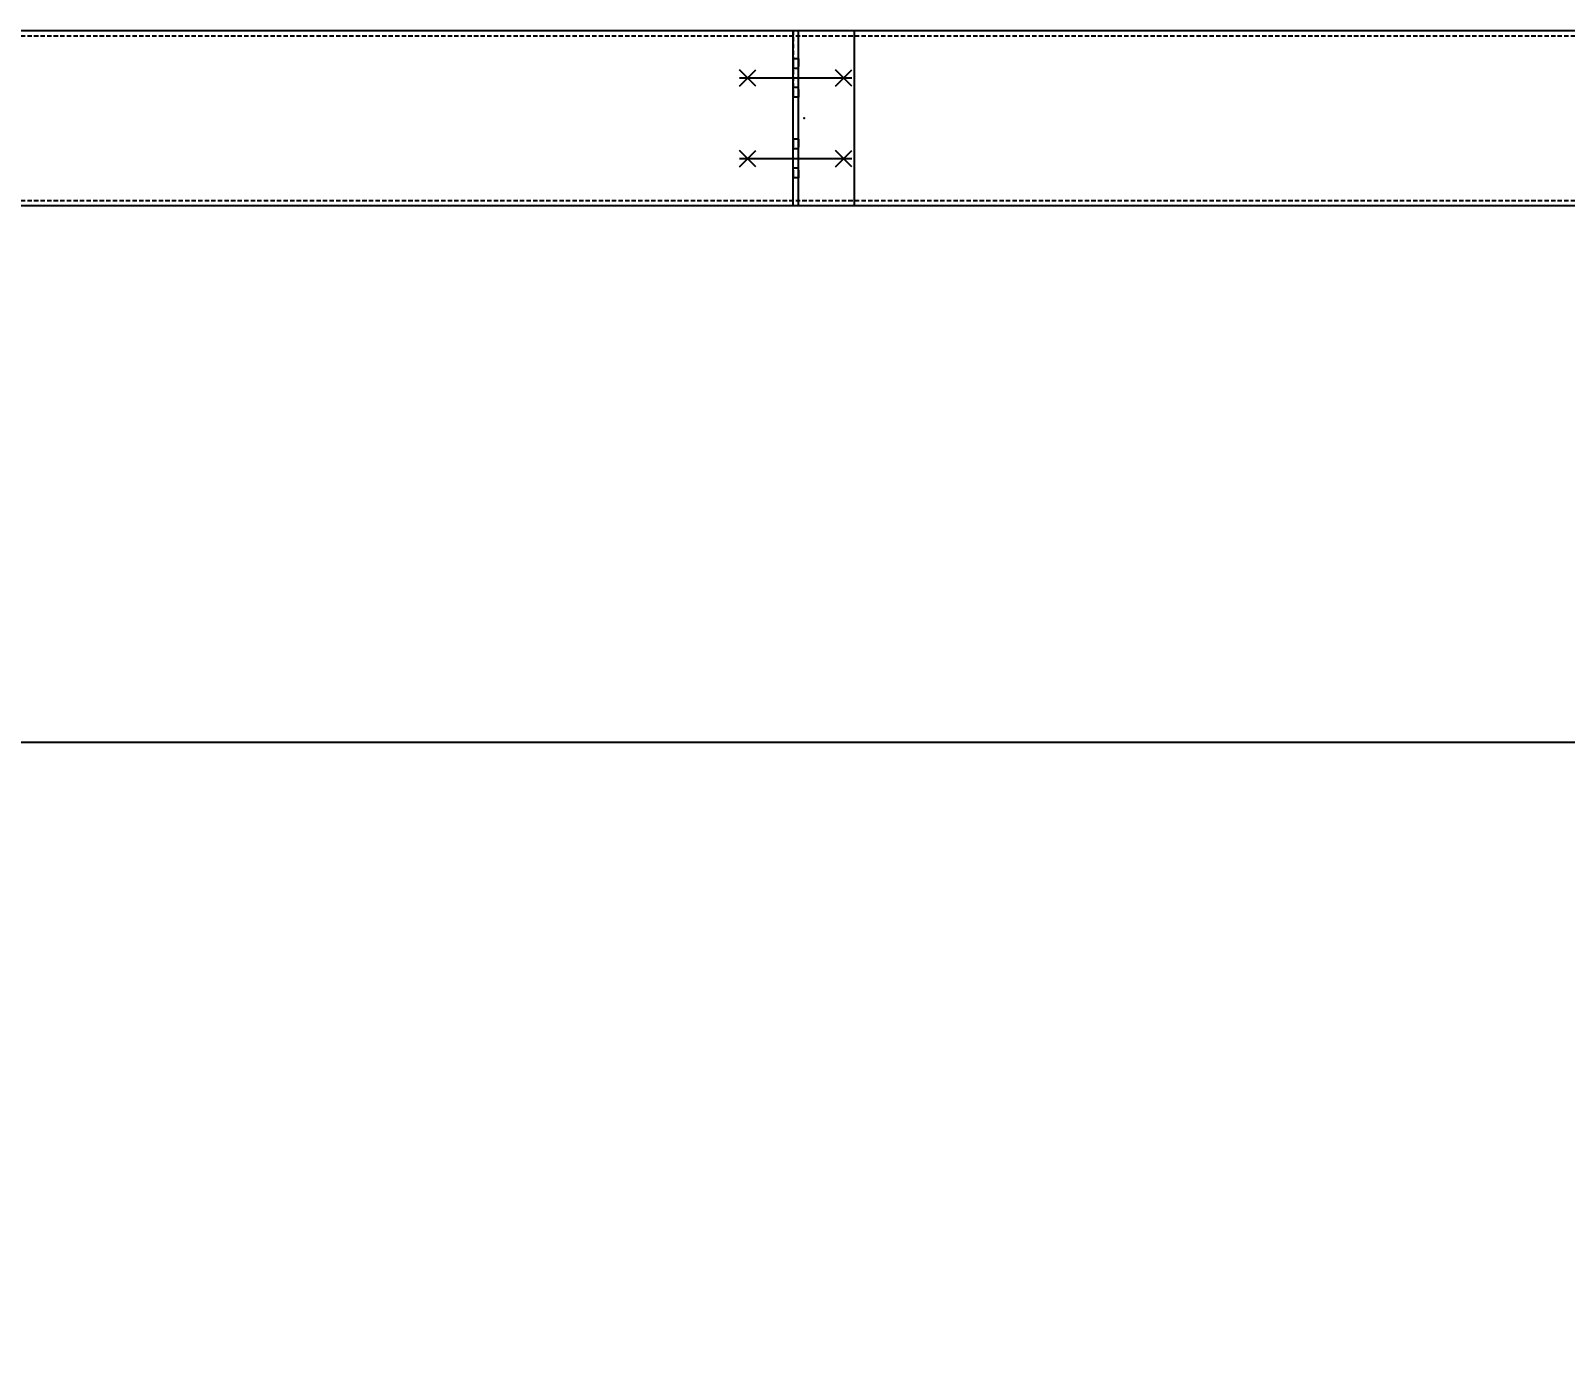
# Model space of a CAD drawing. Extents: x 8920 to 18626, y -10146 to 3021.
# Drawn here: x 10349 to 11226, y -2157 to -1400 of the extents above; entities that cross this region are included whole.
import ezdxf

# ---------------------------------------------------------------- set-up
doc = ezdxf.new("R2010")
doc.units = 0
doc.header["$LTSCALE"] = 10
doc.header["$MEASUREMENT"] = 0
doc.linetypes.add('HIDDEN', pattern=[0.375, 0.25, -0.125])
doc.layers.get('0').update_dxf_attribs({"linetype": 'CONTINUOUS'})
doc.layers.get('Defpoints').update_dxf_attribs({"linetype": 'CONTINUOUS'})
for name, color, linetype in [('FORIR', 4, 'CONTINUOUS'), ('G', 3, 'CONTINUOUS'), ('POS', 3, 'CONTINUOUS'), ('TR', 6, 'HIDDEN')]:
    doc.layers.add(name, color=color, linetype=linetype)
doc.styles.add('ROMANS', font='romans.shx', dxfattribs={"width": 0.7})
doc.dimstyles.new('1-12.5', dxfattribs={"dimscale": 12.5, "dimtxt": 2, "dimasz": 2, "dimexe": 2, "dimexo": 2, "dimgap": 1, "dimtad": 1, "dimdec": 0, "dimzin": 0, "dimdsep": 46, "dimtxsty": 'ROMANS', "dimblk": 'OBLIQUE', "dimcen": 0, "dimdle": 2, "dimclrd": 1, "dimclre": 1, "dimclrt": 4, "dimadec": 0, "dimazin": 0, "dimtfac": 1, "dimtdec": 0, "dimtofl": 0, "dimtmove": 0, "dimatfit": 3, "dimfxl": 1, "dimtfill": 1, "dimtolj": 1, "dimtzin": 0, "dimarcsym": 0})

# ---------------------------------------------------------------- blocks, each defined once
blk = doc.blocks.new('MS')
at = {"color": 6}
for p, q in [((-4.65, 22.79), (4.65, 32.1)), ((-4.65, 32.1), (4.65, 22.79)), ((-4.65, -22.79), (4.65, -32.1)), ((-4.65, -32.1), (4.65, -22.79))]:
    blk.add_line(p, q, dxfattribs=at)
at = {"color": 3}
blk.add_line((0, -32.1), (0, 32.1), dxfattribs=at)
at = {"flags": 1}
for tag, p, height in [('DIAM', (0, 0), 8.01), ('TOLE', (1.27, -9.73), 5.26), ('AVAN', (1.27, -18.16), 5.26), ('DIET', (1.27, -24.59), 5.26)]:
    blk.add_attdef(tag, p, '', height=height, dxfattribs=at)
blk = doc.blocks.new('3D_INFOPOS')
blk.add_point((0, 0))
at = {"layer": 'FORIR', "flags": 1}
blk.add_attdef('POS_PEZ', (7.55, -4.31), '', height=5.26, dxfattribs=at)
blk = doc.blocks.new('_OBLIQUE')
at = {"color": 0, "linetype": 'ByBlock'}
blk.add_line((-0.5, -0.5), (0.5, 0.5), dxfattribs=at)
blk = doc.blocks.new('*D42')
at = {"color": 1, "lineweight": -2, "transparency": 16777216}
for p, q in [((9260.21, -2888.74), (9260.21, -1781.4)), ((15455.71, -2237.77), (15455.71, -1781.4)), ((15480.71, -1806.4), (9235.21, -1806.4))]:
    blk.add_line(p, q, dxfattribs=at)
at = {"layer": 'Defpoints', "color": 0, "transparency": 16777216}
for p in [(9260.21, -1806.4), (15455.71, -2262.77), (9260.21, -2913.74)]:
    blk.add_point(p, dxfattribs=at)
at = {"color": 1, "lineweight": -2, "transparency": 16777216, "xscale": 25, "yscale": 25, "zscale": 25, "rotation": 180}
blk.add_blockref('_OBLIQUE', (9260.21, -1806.4), dxfattribs=at)
at = {"color": 1, "lineweight": -2, "transparency": 16777216, "xscale": 25, "yscale": 25, "zscale": 25}
blk.add_blockref('_OBLIQUE', (15455.71, -1806.4), dxfattribs=at)
at = {"color": 4, "transparency": 16777216, "insert": (12357.96, -1781.4), "char_height": 25, "attachment_point": 5, "style": 'ROMANS', "bg_fill": 3, "box_fill_scale": 1.25, "bg_fill_color": 256, "bg_fill_true_color": 13158600, "bg_fill_transparency": 0}
blk.add_mtext('\\A1;6196', dxfattribs=at)
blk = doc.blocks.new('*D91')
at = {"color": 1, "lineweight": -2, "transparency": 16777216}
for p, q in [((15209.07, -2264.88), (15170.48, -1897.56)), ((9331.15, -2536.24), (15197.95, -1919.81)), ((9391.84, -2874.66), (9353.4, -2508.76))]:
    blk.add_line(p, q, dxfattribs=at)
at = {"layer": 'Defpoints', "color": 0, "transparency": 16777216}
for p in [(15173.09, -1922.42), (15211.68, -2289.75), (9394.46, -2899.53)]:
    blk.add_point(p, dxfattribs=at)
at = {"color": 1, "lineweight": -2, "transparency": 16777216, "xscale": 25, "yscale": 25, "zscale": 25}
for p, rotation in [((15173.09, -1922.42), 5.998079247891662), ((9356.01, -2533.63), 185.9980792478917)]:
    blk.add_blockref('_OBLIQUE', p, dxfattribs=dict(at, rotation=rotation))
at = {"color": 4, "transparency": 16777216, "insert": (12261.94, -2203.16), "char_height": 25, "attachment_point": 5, "rotation": 5.99808, "style": 'ROMANS', "bg_fill": 3, "box_fill_scale": 1.25, "bg_fill_color": 256, "bg_fill_true_color": 13158600, "bg_fill_transparency": 0}
blk.add_mtext('\\A1;5849', dxfattribs=at)
blk = doc.blocks.new('*D100')
at = {"layer": 'Defpoints', "color": 0, "transparency": 16777216}
for p in [(15300.96, -2182.66), (15302.4, -2196.22), (9260.21, -2913.74)]:
    blk.add_point(p, dxfattribs=at)
at = {"layer": 'POS', "color": 1, "lineweight": -2, "transparency": 16777216}
for p, q in [((15306.19, -2232.39), (15293.21, -2108.9)), ((15299.78, -2171.36), (15297.17, -2146.49)), ((15297.17, -2146.49), (15306.19, -2232.39))]:
    blk.add_line(p, q, dxfattribs=at)
at = {"layer": 'POS', "color": 4, "transparency": 16777216, "insert": (15271.57, -2142.18), "char_height": 25, "attachment_point": 5, "rotation": 95.99808, "style": 'ROMANS', "bg_fill": 3, "box_fill_scale": 1.25, "bg_fill_color": 256, "bg_fill_true_color": 13158600, "bg_fill_transparency": 0}
blk.add_mtext('\\A1;6084', dxfattribs=at)

msp = doc.modelspace()

# ---------------------------------------------------------------- linework, layer by layer
at = {"layer": 'G'}
for p, q in [((10784.61177, -1399.93996), (9226.13642, -1399.93996)), ((10819.66329, -1399.93066), (10784.61177, -1399.93066)), ((10784.61177, -1499.93066), (10784.61177, -1399.93066)), ((12328.20113, -1399.93996), (10784.61177, -1399.93996)), ((10787.61177, -1499.93066), (10787.61177, -1399.93066)), ((10787.66167, -1499.93066), (10787.66167, -1399.93066)), ((10819.66167, -1499.93066), (10819.66167, -1399.93066)), ((10787.61986, -1419.3259), (10787.6197, -1420.35766)), ((10787.62014, -1418.37502), (10787.61986, -1419.3259)), ((10787.62051, -1417.54157), (10787.62014, -1418.37502)), ((10787.62096, -1416.85757), (10787.62051, -1417.54157)), ((10787.62148, -1416.34932), (10787.62096, -1416.85757)), ((10787.62204, -1416.03634), (10787.62148, -1416.34932)), ((10787.62262, -1415.93066), (10787.62204, -1416.03634)), ((10787.6232, -1416.03634), (10787.62262, -1415.93066)), ((10787.62376, -1416.34932), (10787.6232, -1416.03634)), ((10787.62428, -1416.85757), (10787.62376, -1416.34932)), ((10787.62473, -1417.54157), (10787.62428, -1416.85757)), ((10787.6251, -1418.37502), (10787.62473, -1417.54157)), ((10787.62538, -1419.3259), (10787.6251, -1418.37502)), ((10787.62554, -1420.35766), (10787.62538, -1419.3259)), ((10787.64699, -1419.3259), (10787.64681, -1420.35766)), ((10787.64726, -1418.37502), (10787.64699, -1419.3259)), ((10787.64763, -1417.54157), (10787.64726, -1418.37502)), ((10787.64808, -1416.85757), (10787.64763, -1417.54157)), ((10787.6486, -1416.34932), (10787.64808, -1416.85757)), ((10787.64916, -1416.03634), (10787.6486, -1416.34932)), ((10787.64974, -1415.93066), (10787.64916, -1416.03634)), ((10787.65032, -1416.03634), (10787.64974, -1415.93066)), ((10787.65088, -1416.34932), (10787.65032, -1416.03634)), ((10787.65139, -1416.85757), (10787.65088, -1416.34932)), ((10787.65185, -1417.54157), (10787.65139, -1416.85757)), ((10787.65222, -1418.37502), (10787.65185, -1417.54157)), ((10787.6525, -1419.3259), (10787.65222, -1418.37502)), ((10787.65267, -1420.35766), (10787.6525, -1419.3259)), ((10787.6256, -1421.43066), (10787.61964, -1421.43066)), ((10787.65272, -1421.43066), (10787.64675, -1421.43066)), ((10787.6256, -1432.43066), (10787.61964, -1432.43066)), ((10787.61986, -1434.53541), (10787.6197, -1433.50365)), ((10787.62014, -1435.48629), (10787.61986, -1434.53541)), ((10787.62051, -1436.31974), (10787.62014, -1435.48629)), ((10787.62096, -1437.00374), (10787.62051, -1436.31974)), ((10787.62148, -1437.51199), (10787.62096, -1437.00374)), ((10787.62428, -1437.00374), (10787.62376, -1437.51199)), ((10787.62473, -1436.31974), (10787.62428, -1437.00374)), ((10787.6251, -1435.48629), (10787.62473, -1436.31974)), ((10787.62538, -1434.53541), (10787.6251, -1435.48629)), ((10787.62554, -1433.50365), (10787.62538, -1434.53541)), ((10787.65272, -1432.43066), (10787.64675, -1432.43066)), ((10787.64699, -1434.53541), (10787.64681, -1433.50365)), ((10787.64726, -1435.48629), (10787.64699, -1434.53541)), ((10787.64763, -1436.31974), (10787.64726, -1435.48629)), ((10787.64808, -1437.00374), (10787.64763, -1436.31974)), ((10787.6486, -1437.51199), (10787.64808, -1437.00374)), ((10787.65139, -1437.00374), (10787.65088, -1437.51199)), ((10787.65185, -1436.31974), (10787.65139, -1437.00374)), ((10787.65222, -1435.48629), (10787.65185, -1436.31974)), ((10787.6525, -1434.53541), (10787.65222, -1435.48629)), ((10787.65267, -1433.50365), (10787.6525, -1434.53541)), ((10787.62204, -1437.82497), (10787.62148, -1437.51199)), ((10787.62262, -1437.93066), (10787.62204, -1437.82497)), ((10787.6232, -1437.82497), (10787.62262, -1437.93066)), ((10787.62376, -1437.51199), (10787.6232, -1437.82497)), ((10787.64916, -1437.82497), (10787.6486, -1437.51199)), ((10787.64974, -1437.93066), (10787.64916, -1437.82497)), ((10787.65032, -1437.82497), (10787.64974, -1437.93066)), ((10787.65088, -1437.51199), (10787.65032, -1437.82497)), ((10787.62096, -1462.85757), (10787.62051, -1463.54157)), ((10787.62148, -1462.34932), (10787.62096, -1462.85757)), ((10787.62204, -1462.03634), (10787.62148, -1462.34932)), ((10787.62262, -1461.93066), (10787.62204, -1462.03634)), ((10787.6232, -1462.03634), (10787.62262, -1461.93066)), ((10787.62376, -1462.34932), (10787.6232, -1462.03634)), ((10787.62428, -1462.85757), (10787.62376, -1462.34932)), ((10787.62473, -1463.54157), (10787.62428, -1462.85757)), ((10787.64808, -1462.85757), (10787.64763, -1463.54157)), ((10787.6486, -1462.34932), (10787.64808, -1462.85757)), ((10787.64916, -1462.03634), (10787.6486, -1462.34932)), ((10787.64974, -1461.93066), (10787.64916, -1462.03634)), ((10787.65032, -1462.03634), (10787.64974, -1461.93066)), ((10787.65088, -1462.34932), (10787.65032, -1462.03634)), ((10787.65139, -1462.85757), (10787.65088, -1462.34932)), ((10787.65185, -1463.54157), (10787.65139, -1462.85757)), ((10787.6256, -1467.43066), (10787.61964, -1467.43066)), ((10787.61986, -1465.3259), (10787.6197, -1466.35766)), ((10787.62014, -1464.37502), (10787.61986, -1465.3259)), ((10787.62051, -1463.54157), (10787.62014, -1464.37502)), ((10787.6251, -1464.37502), (10787.62473, -1463.54157)), ((10787.62538, -1465.3259), (10787.6251, -1464.37502)), ((10787.62554, -1466.35766), (10787.62538, -1465.3259)), ((10787.65272, -1467.43066), (10787.64675, -1467.43066)), ((10787.64699, -1465.3259), (10787.64681, -1466.35766)), ((10787.64726, -1464.37502), (10787.64699, -1465.3259)), ((10787.64763, -1463.54157), (10787.64726, -1464.37502)), ((10787.65222, -1464.37502), (10787.65185, -1463.54157)), ((10787.6525, -1465.3259), (10787.65222, -1464.37502)), ((10787.65267, -1466.35766), (10787.6525, -1465.3259)), ((10787.6256, -1478.43066), (10787.61964, -1478.43066)), ((10787.61986, -1480.53541), (10787.6197, -1479.50365)), ((10787.62014, -1481.48629), (10787.61986, -1480.53541)), ((10787.62538, -1480.53541), (10787.6251, -1481.48629)), ((10787.62554, -1479.50365), (10787.62538, -1480.53541)), ((10787.65272, -1478.43066), (10787.64675, -1478.43066)), ((10787.64699, -1480.53541), (10787.64681, -1479.50365)), ((10787.64726, -1481.48629), (10787.64699, -1480.53541)), ((10787.6525, -1480.53541), (10787.65222, -1481.48629)), ((10787.65267, -1479.50365), (10787.6525, -1480.53541)), ((10787.62051, -1482.31974), (10787.62014, -1481.48629)), ((10787.62096, -1483.00374), (10787.62051, -1482.31974)), ((10787.62148, -1483.51199), (10787.62096, -1483.00374)), ((10787.62204, -1483.82497), (10787.62148, -1483.51199)), ((10787.62262, -1483.93066), (10787.62204, -1483.82497)), ((10787.6232, -1483.82497), (10787.62262, -1483.93066)), ((10787.62376, -1483.51199), (10787.6232, -1483.82497)), ((10787.62428, -1483.00374), (10787.62376, -1483.51199)), ((10787.62473, -1482.31974), (10787.62428, -1483.00374)), ((10787.6251, -1481.48629), (10787.62473, -1482.31974)), ((10787.64763, -1482.31974), (10787.64726, -1481.48629)), ((10787.64808, -1483.00374), (10787.64763, -1482.31974)), ((10787.6486, -1483.51199), (10787.64808, -1483.00374)), ((10787.64916, -1483.82497), (10787.6486, -1483.51199)), ((10787.64974, -1483.93066), (10787.64916, -1483.82497)), ((10787.65032, -1483.82497), (10787.64974, -1483.93066)), ((10787.65088, -1483.51199), (10787.65032, -1483.82497)), ((10787.65139, -1483.00374), (10787.65088, -1483.51199)), ((10787.65185, -1482.31974), (10787.65139, -1483.00374)), ((10787.65222, -1481.48629), (10787.65185, -1482.31974)), ((15455.74102, -1499.93996), (9311.13641, -1499.93996)), ((10819.66329, -1499.93066), (10784.61177, -1499.93066))]:
    msp.add_line(p, q, dxfattribs=at)
at = {"layer": 'TR'}
for p, q in [((10784.6633, -1399.93066), (10784.65266, -1433.50365)), ((9226.13642, -1402.93996), (15455.52769, -1402.93996)), ((10784.61987, -1419.3259), (10784.61969, -1420.35766)), ((10784.62014, -1418.37502), (10784.61987, -1419.3259)), ((10784.62051, -1417.54157), (10784.62014, -1418.37502)), ((10784.62097, -1416.85757), (10784.62051, -1417.54157)), ((10784.62148, -1416.34932), (10784.62097, -1416.85757)), ((10784.62204, -1416.03634), (10784.62148, -1416.34932)), ((10784.62262, -1415.93066), (10784.62204, -1416.03634)), ((10784.6232, -1416.03634), (10784.62262, -1415.93066)), ((10787.64974, -1415.93066), (10784.62262, -1415.93066)), ((10784.62377, -1416.34932), (10784.6232, -1416.03634)), ((10784.62428, -1416.85757), (10784.62377, -1416.34932)), ((10784.62473, -1417.54157), (10784.62428, -1416.85757)), ((10784.6251, -1418.37502), (10784.62473, -1417.54157)), ((10784.62538, -1419.3259), (10784.6251, -1418.37502)), ((10784.62555, -1420.35766), (10784.62538, -1419.3259)), ((10784.64698, -1419.3259), (10784.64682, -1420.35766)), ((10784.64726, -1418.37502), (10784.64698, -1419.3259)), ((10784.64763, -1417.54157), (10784.64726, -1418.37502)), ((10784.64808, -1416.85757), (10784.64763, -1417.54157)), ((10784.6486, -1416.34932), (10784.64808, -1416.85757)), ((10784.64916, -1416.03634), (10784.6486, -1416.34932)), ((10784.64974, -1415.93066), (10784.64916, -1416.03634)), ((10784.65032, -1416.03634), (10784.64974, -1415.93066)), ((10784.65088, -1416.34932), (10784.65032, -1416.03634)), ((10784.6514, -1416.85757), (10784.65088, -1416.34932)), ((10784.65185, -1417.54157), (10784.6514, -1416.85757)), ((10784.65222, -1418.37502), (10784.65185, -1417.54157)), ((10784.6525, -1419.3259), (10784.65222, -1418.37502)), ((10784.65266, -1420.35766), (10784.6525, -1419.3259)), ((10787.61964, -1421.43066), (10784.61964, -1421.43066)), ((10787.64675, -1421.43066), (10787.6256, -1421.43066)), ((10787.61964, -1432.43066), (10784.61964, -1432.43066)), ((10784.61987, -1434.53541), (10784.61969, -1433.50365)), ((10784.62014, -1435.48629), (10784.61987, -1434.53541)), ((10784.62051, -1436.31974), (10784.62014, -1435.48629)), ((10784.62097, -1437.00374), (10784.62051, -1436.31974)), ((10784.62148, -1437.51199), (10784.62097, -1437.00374)), ((10784.62428, -1437.00374), (10784.62377, -1437.51199)), ((10784.62473, -1436.31974), (10784.62428, -1437.00374)), ((10784.6251, -1435.48629), (10784.62473, -1436.31974)), ((10784.62538, -1434.53541), (10784.6251, -1435.48629)), ((10784.62555, -1433.50365), (10784.62538, -1434.53541)), ((10784.64698, -1434.53541), (10784.64682, -1433.50365)), ((10784.64726, -1435.48629), (10784.64698, -1434.53541)), ((10784.64763, -1436.31974), (10784.64726, -1435.48629)), ((10784.64808, -1437.00374), (10784.64763, -1436.31974)), ((10784.6486, -1437.51199), (10784.64808, -1437.00374)), ((10784.6514, -1437.00374), (10784.65088, -1437.51199)), ((10784.65185, -1436.31974), (10784.6514, -1437.00374)), ((10784.65222, -1435.48629), (10784.65185, -1436.31974)), ((10784.6525, -1434.53541), (10784.65222, -1435.48629)), ((10784.65266, -1433.50365), (10784.6525, -1434.53541)), ((10787.64675, -1432.43066), (10787.6256, -1432.43066)), ((10784.62204, -1437.82497), (10784.62148, -1437.51199)), ((10784.62262, -1437.93066), (10784.62204, -1437.82497)), ((10784.6232, -1437.82497), (10784.62262, -1437.93066)), ((10787.64974, -1437.93066), (10784.62262, -1437.93066)), ((10784.62377, -1437.51199), (10784.6232, -1437.82497)), ((10784.64916, -1437.82497), (10784.6486, -1437.51199)), ((10784.64974, -1437.93066), (10784.64916, -1437.82497)), ((10784.65032, -1437.82497), (10784.64974, -1437.93066)), ((10784.65088, -1437.51199), (10784.65032, -1437.82497)), ((10784.62097, -1462.85757), (10784.62051, -1463.54157)), ((10784.62148, -1462.34932), (10784.62097, -1462.85757)), ((10784.62204, -1462.03634), (10784.62148, -1462.34932)), ((10784.62262, -1461.93066), (10784.62204, -1462.03634)), ((10787.64974, -1461.93066), (10784.62262, -1461.93066)), ((10784.6232, -1462.03634), (10784.62262, -1461.93066)), ((10784.62377, -1462.34932), (10784.6232, -1462.03634)), ((10784.62428, -1462.85757), (10784.62377, -1462.34932)), ((10784.62473, -1463.54157), (10784.62428, -1462.85757)), ((10784.64808, -1462.85757), (10784.64763, -1463.54157)), ((10784.6486, -1462.34932), (10784.64808, -1462.85757)), ((10784.64916, -1462.03634), (10784.6486, -1462.34932)), ((10784.64974, -1461.93066), (10784.64916, -1462.03634)), ((10784.65032, -1462.03634), (10784.64974, -1461.93066)), ((10784.65088, -1462.34932), (10784.65032, -1462.03634)), ((10784.6514, -1462.85757), (10784.65088, -1462.34932)), ((10784.65185, -1463.54157), (10784.6514, -1462.85757)), ((10787.61964, -1467.43066), (10784.61964, -1467.43066)), ((10784.61987, -1465.3259), (10784.61969, -1466.35766)), ((10784.62014, -1464.37502), (10784.61987, -1465.3259)), ((10784.62051, -1463.54157), (10784.62014, -1464.37502)), ((10784.6251, -1464.37502), (10784.62473, -1463.54157)), ((10784.62538, -1465.3259), (10784.6251, -1464.37502)), ((10784.62555, -1466.35766), (10784.62538, -1465.3259)), ((10784.64698, -1465.3259), (10784.64682, -1466.35766)), ((10784.64726, -1464.37502), (10784.64698, -1465.3259)), ((10784.64763, -1463.54157), (10784.64726, -1464.37502)), ((10784.65222, -1464.37502), (10784.65185, -1463.54157)), ((10784.6525, -1465.3259), (10784.65222, -1464.37502)), ((10784.65266, -1466.35766), (10784.6525, -1465.3259)), ((10787.64675, -1467.43066), (10787.6256, -1467.43066)), ((10787.61964, -1478.43066), (10784.61964, -1478.43066)), ((10784.61987, -1480.53541), (10784.61969, -1479.50365)), ((10784.62014, -1481.48629), (10784.61987, -1480.53541)), ((10784.62538, -1480.53541), (10784.6251, -1481.48629)), ((10784.62555, -1479.50365), (10784.62538, -1480.53541)), ((10784.64698, -1480.53541), (10784.64682, -1479.50365)), ((10784.64726, -1481.48629), (10784.64698, -1480.53541)), ((10784.6525, -1480.53541), (10784.65222, -1481.48629)), ((10784.65266, -1479.50365), (10784.6525, -1480.53541)), ((10784.6633, -1499.93066), (10784.6633, -1478.43066)), ((10787.64675, -1478.43066), (10787.6256, -1478.43066)), ((10784.62051, -1482.31974), (10784.62014, -1481.48629)), ((10784.62097, -1483.00374), (10784.62051, -1482.31974)), ((10784.62148, -1483.51199), (10784.62097, -1483.00374)), ((10784.62204, -1483.82497), (10784.62148, -1483.51199)), ((10784.62262, -1483.93066), (10784.62204, -1483.82497)), ((10784.6232, -1483.82497), (10784.62262, -1483.93066)), ((10787.64974, -1483.93066), (10784.62262, -1483.93066)), ((10784.62377, -1483.51199), (10784.6232, -1483.82497)), ((10784.62428, -1483.00374), (10784.62377, -1483.51199)), ((10784.62473, -1482.31974), (10784.62428, -1483.00374)), ((10784.6251, -1481.48629), (10784.62473, -1482.31974)), ((10784.64763, -1482.31974), (10784.64726, -1481.48629)), ((10784.64808, -1483.00374), (10784.64763, -1482.31974)), ((10784.6486, -1483.51199), (10784.64808, -1483.00374)), ((10784.64916, -1483.82497), (10784.6486, -1483.51199)), ((10784.64974, -1483.93066), (10784.64916, -1483.82497)), ((10784.65032, -1483.82497), (10784.64974, -1483.93066)), ((10784.65088, -1483.51199), (10784.65032, -1483.82497)), ((10784.6514, -1483.00374), (10784.65088, -1483.51199)), ((10784.65185, -1482.31974), (10784.6514, -1483.00374)), ((10784.65222, -1481.48629), (10784.65185, -1482.31974)), ((9226.13642, -1496.93996), (15455.52769, -1496.93996)), ((10819.66329, -1499.93066), (10819.66167, -1499.93066))]:
    msp.add_line(p, q, dxfattribs=at)

# ---------------------------------------------------------------- block references
at = {"xscale": -1}
for name, p, rotation in [('MS', (10786.12262, -1426.93066), 270), ('3D_INFOPOS', (10790.87406, -1449.93042), 302.7042204869177), ('MS', (10786.12262, -1472.93066), 270)]:
    msp.add_blockref(name, p, dxfattribs=dict(at, rotation=rotation))

# ---------------------------------------------------------------- dimensions: what is measured, and where the dimension line sits
dim = msp.add_linear_dim(base=(9260.20582, -1806.40152), p1=(15455.706, -2262.77362), p2=(9260.20582, -2913.73523), dimstyle='1-12.5')
dim.commit()
dim.dimension.update_dxf_attribs({"geometry": '*D42', "text_midpoint": (12357.95591, -1781.40152)})

# ---------------------------------------------------------------- next in the draw order: dimensions: what is measured, and where the dimension line sits
dim = msp.add_linear_dim(base=(15173.08918, -1922.42278), p1=(9394.45589, -2899.52502), p2=(15211.68388, -2289.74522), angle=185.99807925, dimstyle='1-12.5', override={"dimtmove": 1})
dim.commit()
dim.dimension.update_dxf_attribs({"geometry": '*D91', "text_midpoint": (12261.93755, -2203.16086)})

# ---------------------------------------------------------------- next in the draw order: dimensions: what is measured, and where the dimension line sits
at = {"layer": 'POS'}
dim = msp.add_ordinate_dim(feature_location=(15302.39585, -2196.2183), offset=(-1.43213, 13.55947), dtype=1, origin=(9260.20598, -2913.73675), dimstyle='1-12.5', dxfattribs=at)
dim.commit()
dim.dimension.update_dxf_attribs({"geometry": '*D100', "text_midpoint": (15271.57246, -2142.17511)})

doc.saveas('drawing.dxf')
